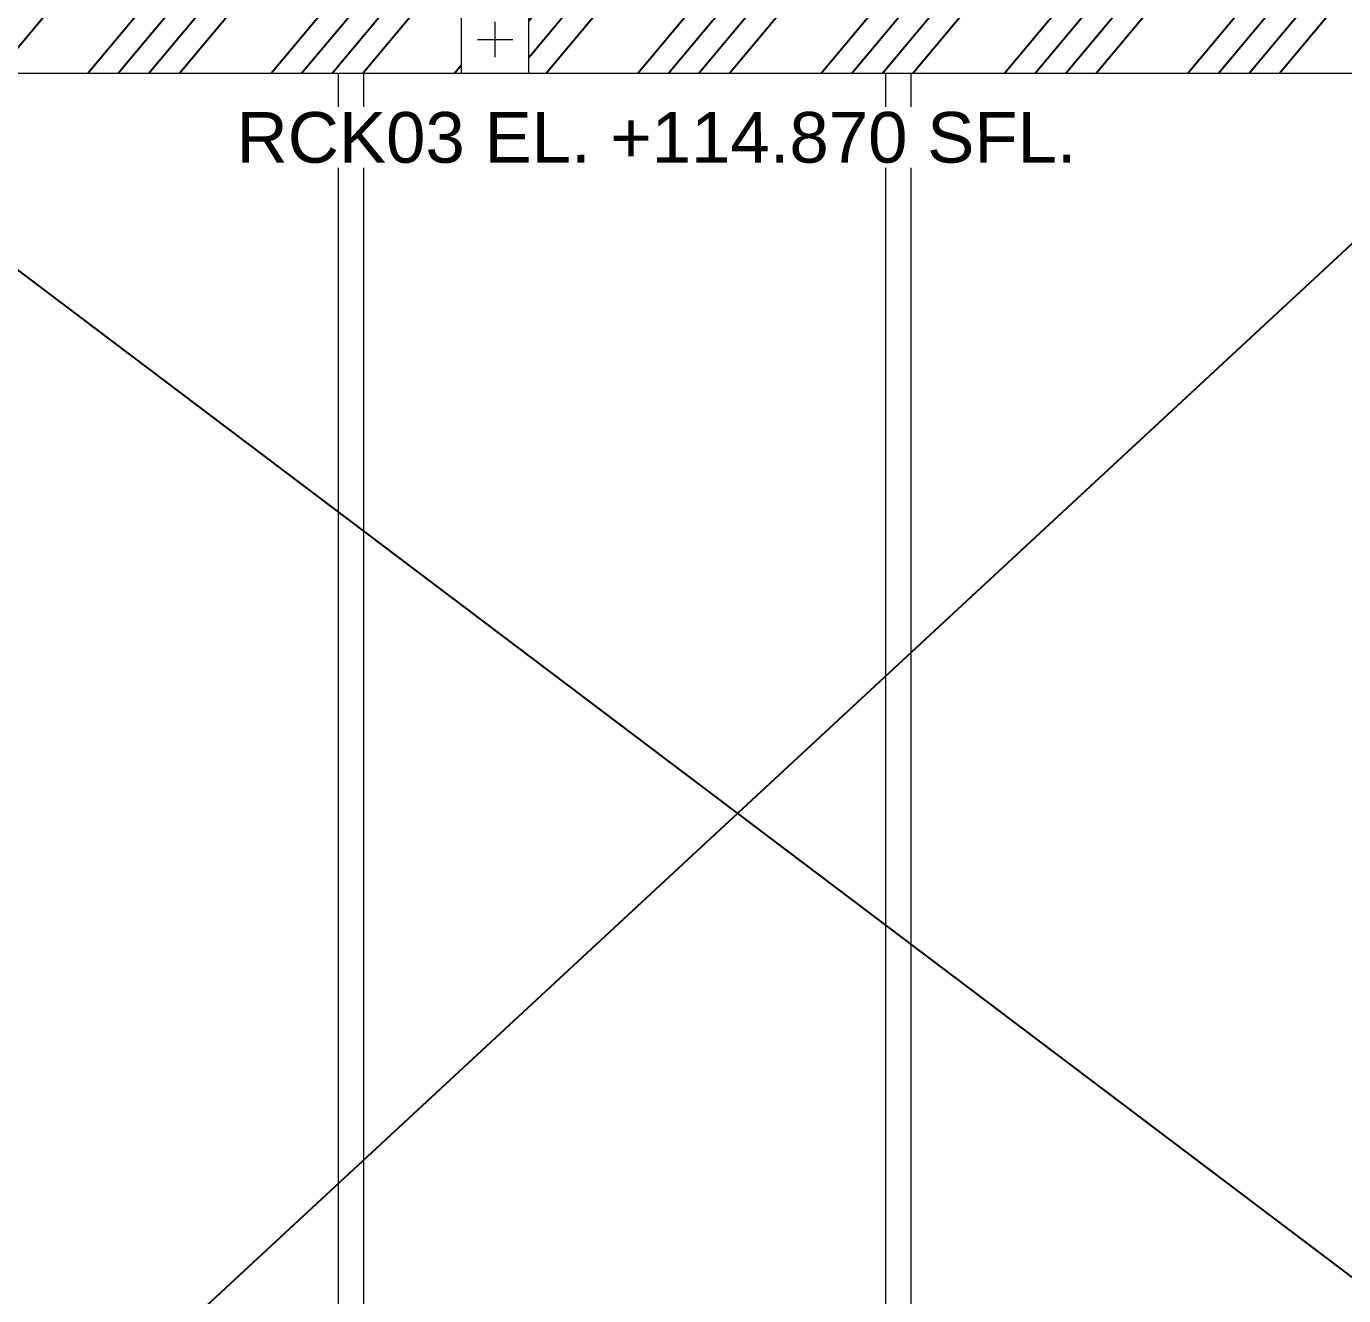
# Model space of a CAD drawing. Header units: millimetres. Extents: x 652937 to 1670132, y 1473552 to 2851037.
# Drawn here: x 775802 to 779702, y 1478465 to 1482222 of the extents above; entities that cross this region are included whole.
import ezdxf

# ---------------------------------------------------------------- set-up
doc = ezdxf.new("R2010")
doc.units = ezdxf.units.MM
doc.linetypes.add('HIDDEN', pattern=[0.375, 0.25, -0.125])
for name, color, linetype, lineweight in [('A-010-M_LINE', 3, 'Continuous', 9), ('A-230-M_FLOOR', 2, 'Continuous', 25), ('A-WALL', 2, 'Continuous', 25), ('S-230-A-FLOOR', 2, 'Continuous', 9)]:
    doc.layers.add(name, color=color, linetype=linetype, lineweight=lineweight)
doc.layers.add('DIM', color=1, linetype='Continuous')
doc.layers.add('TEXT', color=3, linetype='Continuous')
doc.styles.add('Arial', font='arial.ttf')

# ---------------------------------------------------------------- blocks, each defined once
blk = doc.blocks.new('opening')
at = {"layer": 'A-230-M_FLOOR', "color": 15, "linetype": 'HIDDEN', "ltscale": 30}
for p, q in [((6.9573, -9.8109), (11.8381, -3.3459)), ((6.9582, -3.3452), (11.8381, -8.6111))]:
    blk.add_line(p, q, dxfattribs=at)
blk = doc.blocks.new('1')
at = {"layer": 'A-010-M_LINE', "color": 252}
for p, q in [((274198, -47136.4), (279178, -47136.4)), ((274198, -47211.4), (279178, -47211.4)), ((274198, -48756.4), (279178, -48756.4)), ((274198, -48831.4), (279178, -48831.4))]:
    blk.add_line(p, q, dxfattribs=at)
blk = doc.blocks.new('C10')
at = {"layer": 'S-230-A-FLOOR', "color": 251}
for p, q in [((0, 0.0525), (0, -0.0525)), ((-0.0525, 0), (0.0525, 0))]:
    blk.add_line(p, q, dxfattribs=at)
at = {"layer": 'S-230-A-FLOOR', "color": 5}
blk.add_lwpolyline([(-0.1, 0.1), (-0.1, -0.1), (0.1, -0.1), (0.1, 0.1)], close=True, dxfattribs=at)
blk = doc.blocks.new('W-1-PP18-ST_ENT3_REV02_20260413-050421_PP18_ENT3_MAIN_LOPF')
at = {"layer": 'TEXT'}
h = blk.add_hatch(dxfattribs=at)
h.set_pattern_fill('ANSI34', color=250, scale=21.831008, angle=305.769)
h.set_pattern_definition([(230.0083, (16484.82, -22407.65), (318.622, -267.277), []), (230.0083, (16387.17, -22416.2), (318.622, -267.277), []), (230.0083, (16289.52, -22424.77), (318.622, -267.277), []), (230.0083, (16191.87, -22433.32), (318.622, -267.277), [])])
h.paths.add_polyline_path([(8351.9, -15550.1), (8350.2, 1004.8), (20060.2, 1006.6), (20061.9, -15548.3)], flags=16)
h.paths.add_polyline_path([(8201.9, -15700.1), (8201.1, 1155.7), (20210.7, 1155.9), (20211.5, -15699.8)])
h = blk.add_hatch(dxfattribs=at)
h.set_pattern_fill('ANSI34', color=250, scale=21.831008, angle=305.769)
h.set_pattern_definition([(230.0083, (10896.3, -22408.46), (318.622, -267.277), []), (230.0083, (10798.65, -22417), (318.622, -267.277), []), (230.0083, (10701, -22425.58), (318.622, -267.277), []), (230.0083, (10603.35, -22434.13), (318.622, -267.277), [])])
h.paths.add_polyline_path([(15331.5, -10569.8), (15331.5, -10369.7), (13097, -10370.1), (13097.7, -15549.9), (13247.7, -15549.9), (13247, -10570)])
h.paths.add_polyline_path([(15531.5, -10369.7), (15531.5, -10569.7), (18512.7, -10569.3), (18512.8, -11675), (19812, -11674.9), (19811.9, -11475), (18712.6, -11475), (18712.7, -10369.3)])
at = {"layer": 'A-WALL', "color": 2, "lineweight": 13}
blk.add_lwpolyline([(13247.4, -15549.9), (13247.4, -10570), (18512.7, -10569.3)], dxfattribs=at)
at = {"color": 4, "xscale": 1000, "yscale": 1000, "zscale": 1000, "rotation": 90.00830806532032}
blk.add_blockref('opening', (9903.2, -22408.6), dxfattribs=at)
at = {"layer": 'A-WALL', "color": 1, "linetype": 'HIDDEN', "lineweight": 13, "ltscale": 8, "rotation": 90}
blk.add_blockref('1', (-32168, -289748.1), dxfattribs=at)
at = {"layer": 'S-230-A-FLOOR', "color": 4, "xscale": 1000, "yscale": 1000, "zscale": 1000, "rotation": 90.00830806532032}
blk.add_blockref('C10', (15431.5, -10470), dxfattribs=at)
at = {"layer": 'DIM', "color": 3, "insert": (15909.8, -10760.7), "char_height": 150, "attachment_point": 5, "rotation": 0.0083, "style": 'Arial', "bg_fill": 3, "box_fill_scale": 1.1, "bg_fill_color": 256, "bg_fill_true_color": 13158600, "bg_fill_transparency": 0}
blk.add_mtext('\\A1;RCK03 EL. +114.870 SFL.', dxfattribs=at)

msp = doc.modelspace()

# ---------------------------------------------------------------- block references
msp.add_blockref('W-1-PP18-ST_ENT3_REV02_20260413-050421_PP18_ENT3_MAIN_LOPF', (761758.4716, 1492652.7123))

doc.saveas('drawing.dxf')
